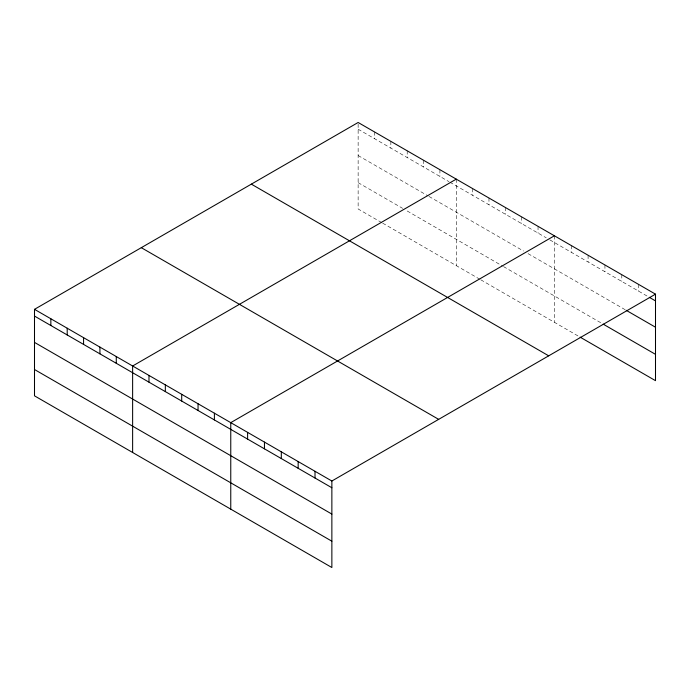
<?xml version="1.0" encoding="UTF-8"?>
<svg xmlns="http://www.w3.org/2000/svg" width="690" height="690" viewBox="0 0 690 690"><rect width="100%" height="100%" fill="white"/><g stroke="black" fill="none" stroke-linecap="round" stroke-linejoin="round"><path stroke-width="0.52" stroke-dasharray="3.45 2.59" d="M358.136 129.22L449 181.677M449.906 182.203L546.221 237.809M549.852 239.904L648.402 296.804M358.136 155.543L428.102 195.934M429.007 196.46L523.503 251.013M528.048 253.635L625.347 309.81M358.136 182.66L402.658 208.363M407.204 210.993L502.605 266.073M503.519 266.59L602.292 323.619M381.76 222.629L358.136 208.984L358.136 122.484M382.674 223.146L479.895 279.278M480.801 279.804L579.229 336.634M638.647 284.435L638.647 291.171M621.802 274.706L621.802 281.442M604.949 264.977L604.949 271.713M588.096 255.248L588.096 261.984M571.251 245.519L571.251 252.255M554.398 235.79L554.398 322.29M538.045 226.346L538.045 233.082M521.692 216.91L521.692 223.638M505.33 207.466L505.33 214.202M488.977 198.021L488.977 204.758M472.624 188.577L472.624 195.313M456.271 179.141L456.271 265.641M439.918 169.697L439.918 176.433M423.557 160.253L423.557 166.989M407.204 150.808L407.204 157.544M390.851 141.364L390.851 148.1M374.498 131.928L374.498 138.664"/><path stroke-width="1.03" d="M34.5 309.336L331.864 481.016L331.864 567.516L34.5 395.836L34.5 309.336L358.136 122.484L655.5 294.164L655.5 380.664L580.118 337.143M456.271 179.141L132.627 365.993L132.627 452.493M554.398 235.79L230.762 422.642L230.762 509.142M331.864 481.016L655.5 294.164M649.29 297.312L655.5 300.9M626.235 310.328L655.5 327.224M603.172 324.136L655.5 354.341M251.341 184.144L548.697 355.824M141.303 247.676L438.659 419.356M34.5 316.072L331.864 487.752M34.5 342.395L331.864 514.076M34.5 369.512L331.864 541.193M315.011 471.287L315.011 478.023M298.158 461.558L298.158 468.294M281.313 451.829L281.313 458.565M264.46 442.1L264.46 448.836M247.607 432.371L247.607 439.107M214.4 413.198L214.4 419.934M198.047 403.762L198.047 410.49M181.694 394.318L181.694 401.054M165.341 384.873L165.341 391.61M148.98 375.429L148.98 382.165M116.274 356.549L116.274 363.285M99.921 347.105L99.921 353.841M83.568 337.66L83.568 344.396M67.206 328.216L67.206 334.952M50.853 318.78L50.853 325.507"/></g></svg>
